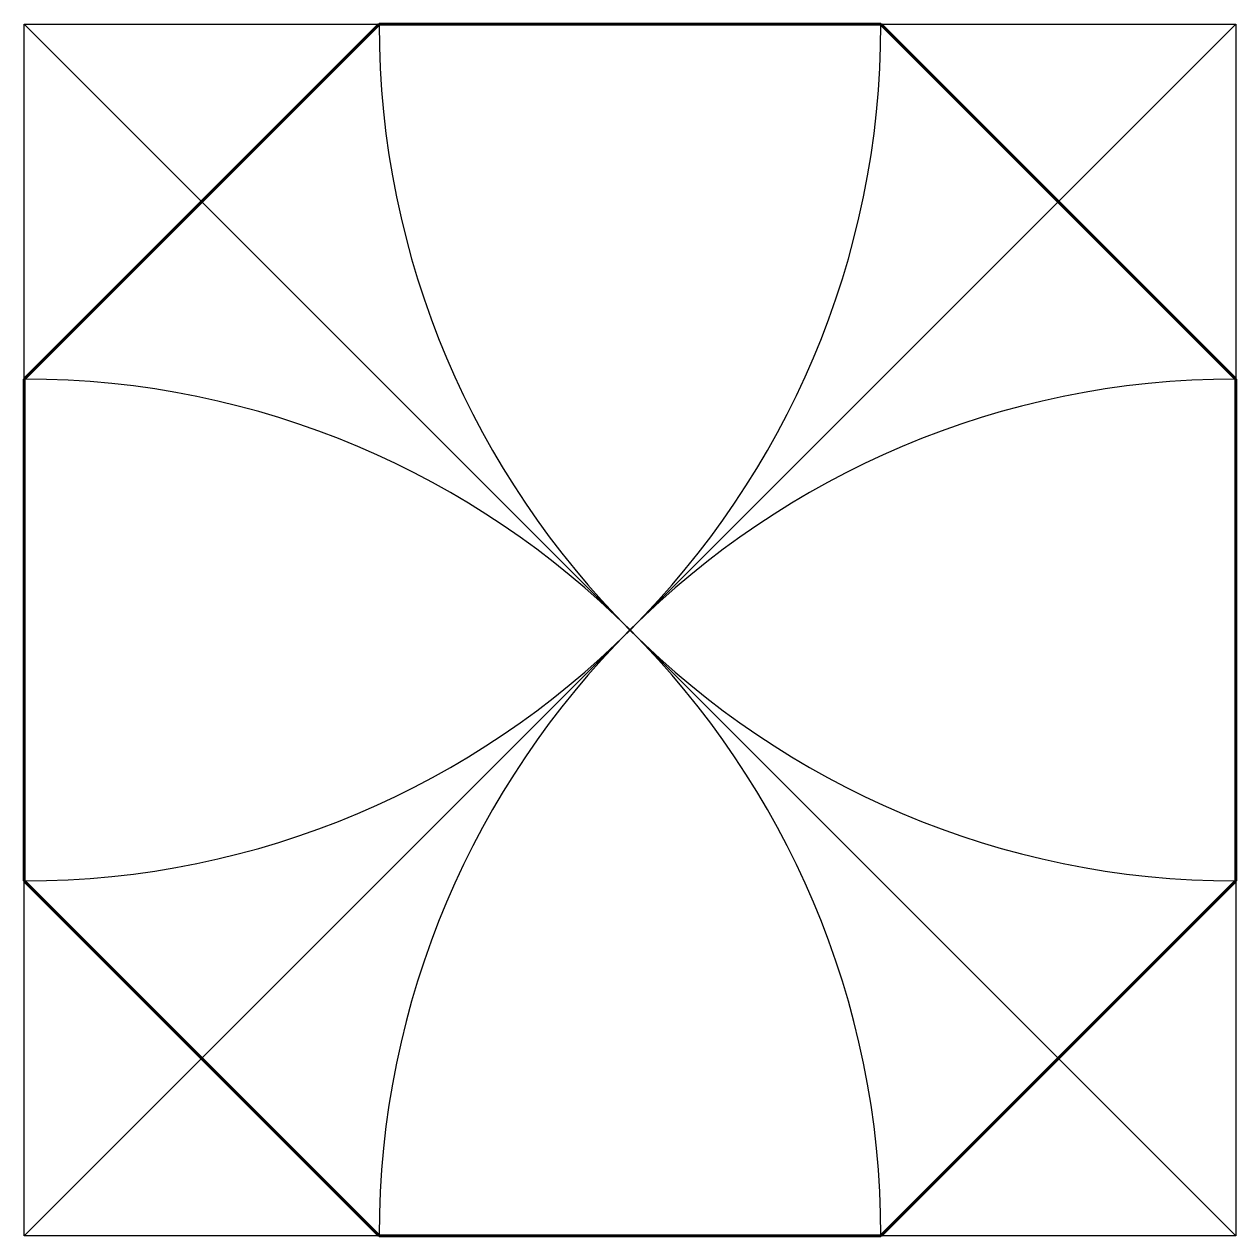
# Model space of a CAD drawing. Header units: inches. Extents: x 35.4 to 115.4, y -22.1 to 57.9.
import ezdxf

# ---------------------------------------------------------------- set-up
doc = ezdxf.new("R2010")
doc.units = ezdxf.units.IN
doc.header["$MEASUREMENT"] = 0

msp = doc.modelspace()

# ---------------------------------------------------------------- linework, layer by layer
for p, q in [((35.351, 57.851), (115.351, 57.851)), ((35.351, -22.149), (35.351, 57.851)), ((35.351, 57.851), (115.351, -22.149)), ((115.351, 57.851), (35.351, -22.149)), ((115.351, 57.851), (115.351, -22.149)), ((115.351, -22.149), (35.351, -22.149))]:
    msp.add_line(p, q)
at = {"color": 5, "lineweight": 60}
for p, q in [((35.351, 34.419), (58.783, 57.851)), ((58.783, 57.851), (91.92, 57.851)), ((91.92, 57.851), (115.351, 34.419)), ((35.351, 34.419), (35.351, 1.282)), ((115.351, 1.282), (115.351, 34.419)), ((35.351, 1.282), (58.783, -22.149)), ((91.92, -22.149), (115.351, 1.282)), ((58.783, -22.149), (91.92, -22.149))]:
    msp.add_line(p, q, dxfattribs=at)
for centre, start, end in [((35.351, 57.851), 270, 0), ((115.351, 57.851), 180, 270), ((35.351, -22.149), 0, 90), ((115.351, -22.149), 90, 180)]:
    msp.add_arc(centre, 56.569, start, end)

doc.saveas('drawing.dxf')
